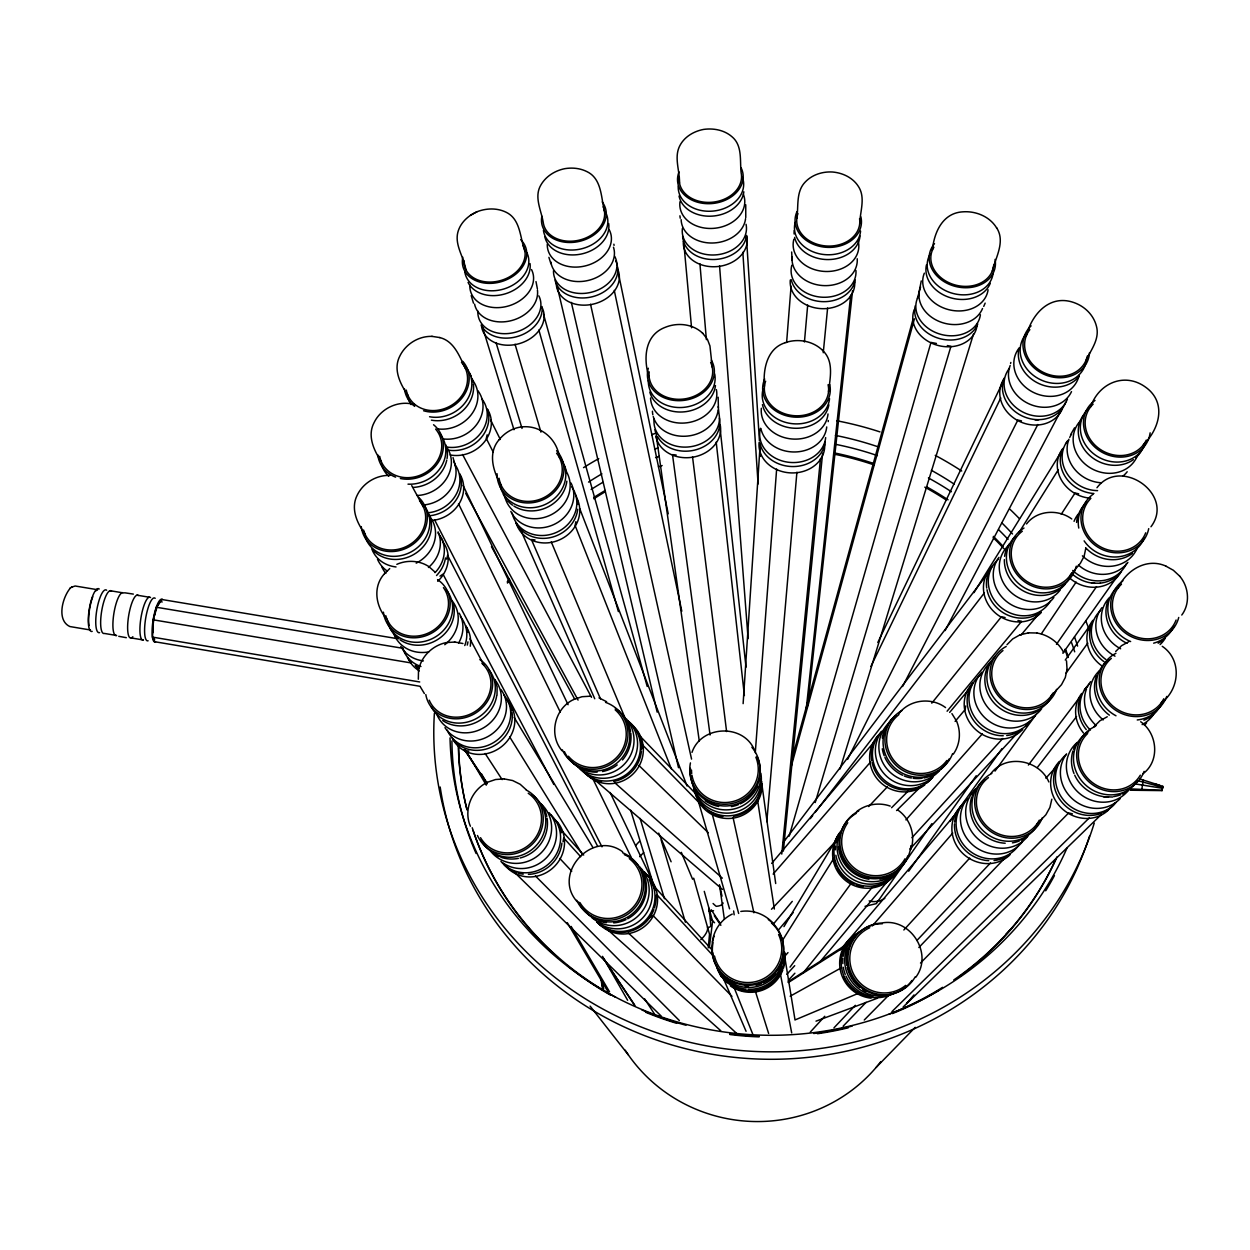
<?xml version="1.0" encoding="UTF-8"?>
<svg xmlns="http://www.w3.org/2000/svg" width="1250" height="1250" viewBox="0 0 1250 1250"><rect width="100%" height="100%" fill="white"/><g stroke="black" fill="none" stroke-linecap="round" stroke-linejoin="round"><path stroke-width="1.5" d="M1130.016 790.219L1162.031 790.609L1162.75 786.297L1139.703 778.938M1162.031 790.609L1162.75 786.297M497 694.984L497.125 686.438M1143.344 780.281L1141.688 789.984M418.5 670.812L418.328 679.219M420.203 686.328L154.969 641.766L152.547 637.125L153.234 619.828L156.375 607.25L161.891 599.516L396.938 638.594M718.422 407.859L718.141 397.234M919 292.453L921.25 280.922M743.125 703.641L759.875 448.953M764.469 386.266C762.875 369.641 766.875 348.656 784.922 342.812M755.281 752.656L776.641 469.062M786.609 342.516L791.078 286.156M796.812 218.438C798.672 206.359 795.797 191.781 805.125 182.141C812.109 174.656 822.594 171.391 832.641 172.016C842.734 172.906 852.797 177.656 858.375 186.406C865.766 197.578 860.063 211.375 859.719 223.547M766.812 821.672L796.906 472.234M804.438 341.953L807.687 305.047M708.281 947.781L709.516 934.188L693.688 878.188M823.266 352.734L827.609 308.031M781.766 854.078L820.5 458.422M828.516 391.688C830.109 378.047 834.188 361.062 822.563 350.391M783.344 851.125L822.625 453.156M806.078 710.484L850.703 295.078M807.703 705.797L852.547 290.859M709.344 947.563L712.594 921.281L704.266 891.344M828.203 421.625L828.328 420.531M745.766 217.609L745.75 204.734M965.734 705.969L965.156 709.547L955.109 721.406M914.422 318.812L790.797 768.062M641.797 748.594L642.469 744.859L699.797 803.422M563.016 841.672L563.734 837.953L580.703 856.719M575.875 521.719L575.094 525.484L671.312 768.797M1066.984 669.469L1065.297 677.516L1061.5 684.688L1051.203 695.812M1085.781 548.391L1084.141 556.234L1080.406 563.234L1070.016 575.625M910.781 849.703C915.875 835.516 910.391 818.938 898.141 810.25M712.391 942.016C713.719 930.016 721.359 919.281 732.25 914.078M745.625 240.219L746.406 236.75L759.438 440.828M1051.828 799.203L1049.922 807.438L1045.859 814.781L1036.656 824.359M487.172 434.812L486.281 438.453L493.328 452.328M446.672 559.156L447.594 555.406L597.516 846.031M1010.562 363.469L1010.828 362.469M917.438 298.281L920.562 286.938M791.938 759.203L912.953 319.469M932.359 250.219C934.094 232.25 942.719 212.828 962.984 211.828C976.016 210.875 990.031 216.672 996.797 228.219M789.219 836.109L930.984 342.406L936.438 343.453M418.578 670.453C420.969 656.547 432.516 645.469 446.172 642.609M815.219 802.547L950.953 346.266L947.328 345.562M992.328 270.953C995.703 257.266 1005.594 241.484 996.594 227.75M840.094 768.969L973.531 333.906M985.156 303.125L983.734 306.406M877.797 642.5L1002.828 382.062M1026.25 335.922C1032.219 312.938 1050.953 293.016 1075.859 303.312C1085.75 307.344 1093.859 315.766 1096.453 326.25C1099.797 338.484 1091.625 349.25 1086.328 359.5M870.891 666.438L1000.766 397.922M847.563 759.422L1017.828 420.078L1021.469 420.875M902.578 686.5L1037.828 424.516M945.094 630.578L1060.594 411.219M915.672 977.375C933.687 953.938 910.547 917.359 881.703 923.016A36.109 35.672 41.4 0 0 853.531 977.609A36.109 35.672 41.4 0 0 915.234 976.828M691.984 752.406C701.078 725.328 743.031 723.406 754.328 749.734M953.312 754.141C960.094 744.594 961.219 731.859 956.563 721.156M1181.781 615.031C1190.422 603.484 1188.844 586.734 1179.578 576.031M1150.969 526.766C1175.375 494.469 1120.469 456.25 1096.969 487.734M1070.578 434.766L1074.547 427.828M498.672 440.219C487.516 453.688 493.438 472 501.281 485.484M783.953 926.625L837.125 837.969M383.734 574.531C372.469 587.781 376.062 607.047 387.016 619.297M432.188 336.391C418.734 335.891 405.672 344.031 399.812 356.094C392.875 369.5 400.297 384.062 407.906 395.297M973.969 592.641L1061.359 451.594M1090.625 406.891C1098.609 383.266 1124.281 372 1145.156 386.859C1166.922 401.969 1159.859 428.484 1143.344 444.891M1018.922 532.656L1058.203 469.875M782.484 940.391L833.516 858.828M1061.25 514.234L1075.062 492.984L1078.703 493.844M1041.344 633.812L1076.125 582.078M931.875 823.672L876.328 903.641L865.047 906.328M1056.469 644.312L1096.516 586.672M908.687 871.203L976.219 775.75M1062.859 653.25L1119.125 573.703M950 821.375L1001.984 748.625M1065.266 660.078L1090.125 625.281M1118.25 587.781C1126.328 570.094 1146.875 557.469 1165.891 566.109M995 771.109L1036.25 714.203M1066.047 673.125L1087.812 643.094M790.031 967.125L851.031 883.531M1028.375 765.047L1080.016 696.922M783.375 842.313L987.547 573.703M1037.219 767.641L1076.531 716.594M810.297 818.672L812.688 815.578M815.062 812.484L984.391 592.875M931.781 703.172L1001.437 616.719L1005.109 617.562M803.375 972.672L872.156 887.344M947.094 711.219L1021.641 621.312L1017.969 620.484M773.547 923.844L792.281 901.359M949.656 712.406L968.391 689.906M1021.031 635.031L1039.859 612.609M820.5 961.234L888.078 880.672M771.656 863.422L874.297 741.719M778.031 930.469L793.109 912.688M840.375 949.719L956.484 812.969M1161.203 702.891C1179.828 689.406 1182.188 659.672 1162.25 646.312M906.609 1003.484A36.609 2.75 -33.5 0 0 907.656 1002.391L913.969 994.953M872.297 925.938L952.734 833.047M773.141 874.094L870.453 762.109M784.109 956.953L788 952.578M905.922 819.891L982.359 733.859M786.812 974.328L794.719 965.688M911.938 837.703L1002.812 738.469M810.297 1032.078L824.781 1016.266M903.844 929.984L969.719 858.094M1045.844 778.156L1055.094 768.125M788.281 980.359L794.891 973.219M909.969 849L1017.109 733.344M771.5 909.266L834.078 843.125M868.703 806.547L887.344 786.844M833.938 1027.859L855.344 1005.312M916.891 940.484L990.484 862.969M843.109 1026.219L866.109 1002.328M918.859 947.5L1005.422 857.531M876.047 1067.516L915.219 1027.344M1005.734 934.516L1012.484 927.594M898.688 713.891C909.359 699.422 931.375 696.953 945.562 707.578M498.844 440.031C518.5 415.438 555.359 426.906 559.609 458.031M1006.984 644.703L1012.688 638.938L1019.828 634.922M864.25 1020.016L888.937 995M920.5 963.031L1068.656 812.953L1072.422 813.844M1143.078 773.672C1160.188 760.969 1157.5 733.438 1140.688 721.75M891.578 807.719L908.078 791.156M1026.531 523.953C1037.047 510.047 1058.25 508.953 1071.766 518.969M1094.078 726.609L1099.938 720.766L1107.266 716.75M1115.672 651.484L1121.531 645.688L1128.844 641.672M896.578 810.562L921.5 785.953M991.109 773.375C1006.094 753.484 1039.484 759.859 1048.844 781.953M383.859 574.375L389.719 568.594M891.938 1011.609L1089.359 817.844M903.125 1007.031L1100.969 814.859M70.547 587.844C62.516 596.938 56.203 620.266 69.891 626.547L90.453 630M649.906 917.656L652.969 915.469L731.938 996.359M71.531 587.219L75.156 586L97.625 589.734A20.609 5.453 -80.7 0 0 96.047 590.797M439.969 576.156L443 574.156L553.797 784.438M70.047 588.188L72.062 586.859M573.719 699.5C554.766 708.125 548.359 734.812 562 750.734M487.297 782.344C471.531 789.906 463.312 810.047 470.406 826.25M787.938 981.906L844.953 945.5M788.406 982.5L844.359 947.047M856.594 811.609C866.016 804.156 878.922 802.125 890.219 806.094M790.172 996.219L840.562 968.219M525 251.516C519.984 238.484 520.891 219.5 506.313 212.344C497.219 207.781 486.344 208.109 477.016 211.75C468.125 215.609 460.203 222.859 457.781 232.531C454.688 245.359 463.875 257.188 465.812 269.516M470.531 215.25L477.016 211.75M795.969 1019.547L858.031 993.469M816.016 1021.156L877.516 998.188M487.406 782.281L495.578 779.516L504.078 778.906M573.797 699.453L582.016 696.719L590.609 696.172M396.828 564.328C406.906 559.891 419.109 560.344 428.453 566.328M785.188 342.688C797.688 338.312 812.594 340.797 822.281 350.062M1020.219 634.797L1028.625 632.828M446.344 642.562L454.859 642.047M390 475.406C376.297 474.906 362.984 483 357.109 495.391C350.594 508.437 356.797 522.812 364.797 533.594M1162.172 790.312L1130.516 788.891M740.828 911.438C752.797 909.609 765.203 914.172 773.141 923.328M1036.734 633C1048.25 634.766 1058.453 642.203 1063.75 652.578M1028.281 632.828L1036.938 633M1091.578 583.094L1100.406 583.281M1103.531 796.781L1112.766 797.016M124.75 592.797L133.344 594.094M676.141 455.016L672.5 454.625L710.062 735.016M535.016 539.953L531.406 539.516L600.484 698.859M126.328 637.688L118.766 636.312M468.891 751.109L465.281 750.594L486.906 783.078M1162.594 788.297L1135.234 783.922M439.656 337.547C454.125 340.953 459.625 356.547 465.391 368.438M431.844 336.344L440 337.594M110.078 590.703L122.281 592.734M136.938 595.172L149.172 597.203M156.375 607.25L402.734 648.281M153.234 619.828L411 662.906M152.547 637.125L419.719 681.969M131.266 637.953L143.469 640A21.734 5.391 -80.7 0 1 141 617.531A21.734 5.391 -80.7 0 1 150.547 597.531M414.703 404.656C399.047 399.859 380.984 408.031 374 422.797C367.125 435.922 373.906 450.437 381.312 461.641M454.516 641.984L462.937 643.531M504.344 778.938L512.672 780.547L520.188 784.281L526.375 789.891M1137.688 780.656L1162.734 787.344M1154.484 783.75L1159.375 785.312M599 697.875L606.609 701.703M622.594 851.781C592.469 829.297 551.922 873.516 577.016 901.547M1165.781 566.062L1173.344 570.266L1179.672 576.109M702.797 333.391C693.125 323.891 677.656 322.25 665.391 327.266C643.922 335.172 643.219 359.938 649.438 378.688A31.938 26.078 -8.4 0 0 689.047 397.984A31.938 26.078 -8.4 0 0 710.625 362.344M594.359 779.531L722.422 889.375M614.75 782.734L722.344 878.156M607.562 929.625L720.719 1030.672M428.812 566.562L434.641 571.766M628.391 933.031L736.547 1033.344M638.844 765.391L708.312 832.75M515.078 872.875L661.375 1016.266M535.422 875.938L679.328 1020.531M639.188 735.25L696.047 794.078M710.531 918.516L714.562 922.766M559.781 858.453L571.75 871.219M656.672 894.547L713.578 956.234M652.625 884.719L711.562 949.375M560.328 829.031L583.688 855.047M702.469 332.984L706.844 338.5M590.125 1006.125L628.359 1054.906M714.297 915.734L720.859 925.344M603.703 958.531L635.062 1005.641M464.219 749.484L486.922 783.594M602.641 957.359L634 1004.453M711.219 909.75L720.531 923.969M485.125 753.453L502.141 779.609M644.578 998.766L655.203 1015.125M411.719 485.609L423.484 507.109M951.922 713.625L956.516 721.062M509.625 736.844L582.547 854.562M514.156 717.438L592.938 847.516M420.328 686.844L424.359 693.531M416.109 666.109L419.078 671.141M465.516 749.938L486.266 785.156M567.281 922.656L607.797 991.391M481.359 773.672L487.281 783.734M571.094 926.406L609.562 991.859M602.484 956.344L627.625 1000.266M491.469 546.625L574.703 699.109M465.672 493.266L578.062 700.094M469.969 638.891L483.703 664.688M462.563 454.484L591.516 697.359M434.5 519.688L601.984 846.828M490.719 420.25L500.312 439.438M458.516 503.781L560.281 712.109M592.781 778.641L631.266 857.422M463.047 485.313L568.094 704.719M610.109 792.484L651.969 879.938M521.109 530.891L594.734 698.75M658.703 833.141L671.125 861.781M723.438 978.516L746.062 1031.297M551.266 541.906L624.938 717.75M681.312 852.328L692.594 879.234M734.141 987.609L752.875 1034.469M579.703 508.531L687.047 785.984M707.484 339.469L709.938 345.922L712.266 367.219M473.484 303.172L471.219 295.609M548.906 257.328L550.891 263.672M755.406 991.391L768.625 1033.453M482.516 327.156L513.969 429.734M630.672 810.234L654.688 888.562M453.031 457.609L455.391 466.094M496.031 342.609L522.031 428.453M640.125 818.453L664.438 898.688M536 281.594L537.391 288.906M515.047 344.219L540.953 432.141M661.125 839.906L685.375 922.203M697.219 797.297L729.562 908.812M538.859 330.016L618.391 611.609M543.547 314.297L647.203 686.469M712.203 814.031L738.656 913.453M557.297 286.906L657.156 712.125M571.344 302.406L678.5 767.703M590.531 304.234L691.562 759.109M719.469 884.734L722 896.156M733.078 817.609L753.891 912.781M614.281 290.406L681.797 611.203M618.734 274.828L668.234 513.797M604.453 211.281C601.062 197.797 601.844 178.844 587.125 171.719C580.312 168.219 572.391 167.422 564.891 168.656C555.062 170.578 545.828 176.328 540.812 185.125C533.828 196.938 541.281 210.406 543.25 222.516A31.156 23.719 -13.7 0 0 580.203 239.891A31.156 23.719 -13.7 0 0 603.188 206.797M780.406 973.969L791.688 1032.891M784.391 954.703L795.047 1020.078M680.234 218.234L679.906 215.812M757.609 800.516L774.359 909.031M613.875 244.188L614.062 245.422M761.797 783.719L775.703 883.531M656.281 435.656L699.297 741.188M719.719 886.219L724.344 919.094M733.625 910.969L734.156 914.844M692.531 456.797L726.594 731.547M716.203 442.078L744.391 695.547M718.219 406.578L719 413.891A32.859 27.078 -8.3 0 1 687.75 447.016A32.859 27.078 -8.3 0 1 654.141 418.578M719.766 425.297L746.016 667.219M679.516 183.203C679.906 170.844 673.703 157.281 679.891 145.578C684.578 136.641 693.969 131.203 703.656 129.406C713.578 128.016 724.328 130.031 732.031 136.781C742.625 145.594 739.734 160.719 741.141 172.828A31.281 24.172 -6.4 0 1 711.203 202.312A31.281 24.172 -6.4 0 1 679.328 176.891M684.094 246.125L691.562 327.781M699.922 263.812L706.391 339.656M719.562 265.906L748.094 638.672M1066.5 660.812L1067.047 669.109M742.844 252.328L758.094 484.016M759.812 446.656L760.422 456.375M792.109 260.156L791.656 252.016M649.172 377A31.938 26.078 -8.4 0 1 649.219 371.875M720.172 424.641A32.688 26.984 -8.2 0 1 693.312 457.094A32.688 26.984 -8.2 0 1 655.875 436.328M719.453 418.031A32.797 27.047 -8.3 0 1 696.672 449.563A32.797 27.047 -8.3 0 1 657.375 436.438M656.562 434.828A32.797 27.047 -8.3 0 1 654.938 429.75M718.125 410.031A33.031 27.172 -8.3 0 1 687.438 436.078A33.031 27.172 -8.3 0 1 653.234 416.484M652.828 414.75A33.031 27.172 -8.3 0 1 652.438 411.219M716.375 389.609A33.25 27.281 -8.3 0 1 686.891 422.797A33.25 27.281 -8.3 0 1 650.562 397.984M715.469 385.547A33.438 27.359 -8.4 0 1 684.406 411.828A33.438 27.359 -8.4 0 1 649.797 392.109M711.359 360.172A33.625 27.453 -8.4 0 1 684.094 400.359A33.625 27.453 -8.4 0 1 648.312 368.234M714.672 373.859A33.516 27.406 -8.4 0 1 683.859 407.344A33.516 27.406 -8.4 0 1 648.375 380.516M905.047 858.75A33.891 33.359 26.9 0 1 857.609 870.422A33.891 33.359 26.9 0 1 847.766 822.703M895.172 873.969A34.484 33.969 27.6 0 1 834.094 843.766M834.656 842.094A34.484 33.969 27.6 0 1 837.813 835.719M896.25 872.688A34.625 34.094 27.5 0 1 882.562 883.938M880.922 884.641A34.625 34.094 27.5 0 1 873.969 886.531M863.172 886.594A34.625 34.094 27.5 0 1 856.141 884.781M854.469 884.109A34.625 34.094 27.5 0 1 837.453 868.453M836.656 866.844A34.625 34.094 27.5 0 1 833.938 858.297M836.156 839.031A34.625 34.094 27.5 0 1 839.656 832.828M902.75 864.969A35.438 34.891 27 0 1 896.531 871.656M892.016 874.797A35.438 34.891 27 0 1 888.75 876.484M887.062 877.203A35.438 34.891 27 0 1 879.953 879.141M868.891 879.219A35.438 34.891 27 0 1 838.531 846.625M910.891 845.641A35.672 35.109 26.9 0 1 855.891 871.406A35.672 35.109 26.9 0 1 858.734 810.938M907.75 856A35.531 34.969 26.9 0 1 851.953 870.516A35.531 34.969 26.9 0 1 856.156 813.391M898.828 868.859A34.703 34.172 27.4 0 1 896.922 871.875M893.469 876.016A34.703 34.172 27.4 0 1 839.203 833.406M897.641 871.187A34.938 34.391 27.3 0 1 892.594 876.344M889.688 878.484A34.938 34.391 27.3 0 1 835.859 855.234M835.328 849.844A34.938 34.391 27.3 0 1 835.453 846.234M835.969 842.672A34.938 34.391 27.3 0 1 836.844 839.172M894.719 873.797A35.203 34.656 27.1 0 1 840.562 831.312M1052.953 693.109A33.406 30.75 36.4 0 1 1003.984 699.281A33.406 30.75 36.4 0 1 1002.984 650.562M1022.734 729.359A34.047 31.469 36.7 0 1 975.297 729.234A34.047 31.469 36.7 0 1 973.234 682.75M1022.234 729.312A34.172 31.562 36.6 0 1 1006.719 735.531M1003.25 735.75A34.172 31.562 36.6 0 1 969.016 690.156M969.625 688.625A34.172 31.562 36.6 0 1 972.937 682.891M1027.984 723.391A34.172 31.562 36.6 0 1 1025.891 725.953M1039.844 709.859A34.938 32.188 36.4 0 1 995.641 704.625A34.938 32.188 36.4 0 1 990.75 661.469M1056.594 689.375A35.172 32.359 36.4 0 1 1002.906 700.516A35.172 32.359 36.4 0 1 1006.188 646.469M1051.094 697.641A35.031 32.25 36.4 0 1 1001.891 705.828A35.031 32.25 36.4 0 1 994.953 656.422M1029.984 721.266A34.25 31.625 36.6 0 1 980.172 723.672A34.25 31.625 36.6 0 1 980.578 674.781M1041.656 708.672A34.719 32 36.5 0 1 992.547 712.297A34.719 32 36.5 0 1 989.016 663.781M1035.25 715.578A34.469 31.797 36.6 0 1 987.172 719.781A34.469 31.797 36.6 0 1 981.828 672.188M946.859 760.5A33.516 32.531 34.5 0 1 897.141 763.984A33.516 32.531 34.5 0 1 898.844 714.656M924.844 784.859A34.109 33.172 34.9 0 1 879 780.938A34.109 33.172 34.9 0 1 878.203 735.453M932.875 776.688A34.25 33.297 34.8 0 1 926.812 782.938M922.438 785.844A34.25 33.297 34.8 0 1 872.109 762.609M871.781 760.875A34.25 33.297 34.8 0 1 872.984 745.25M875.844 738.922A34.25 33.297 34.8 0 1 877.766 736.016M935.688 773.391A35.047 34.031 34.6 0 1 932.531 775.141M930.906 775.875A35.047 34.031 34.6 0 1 924 777.953M922.219 778.25A35.047 34.031 34.6 0 1 913.141 778.297M911.344 778.016A35.047 34.031 34.6 0 1 904.297 776M902.625 775.281A35.047 34.031 34.6 0 1 884.906 757.438M884.219 755.766A35.047 34.031 34.6 0 1 882.297 748.781M882.266 738.031A35.047 34.031 34.6 0 1 884.109 731.141M888.406 723.359A35.047 34.031 34.6 0 1 894.609 717M952.578 753.703A35.281 34.25 34.5 0 1 897.312 766.469A35.281 34.25 34.5 0 1 902.25 710.328M949 759.047A35.141 34.109 34.5 0 1 896.125 769.109A35.141 34.109 34.5 0 1 895.844 715.531M933.047 776.844A34.328 33.359 34.8 0 1 884.5 780.266A34.328 33.359 34.8 0 1 881.094 732.016M939.172 771.016A34.812 33.828 34.6 0 1 890.422 772.547A34.812 33.828 34.6 0 1 887.641 724.234M929.891 779.578A34.547 33.578 34.7 0 1 885.5 775.203A34.547 33.578 34.7 0 1 881.812 731.203M615.156 709.844A33.047 32.219 -46.4 0 1 616.297 757.797A33.047 32.219 -46.4 0 1 568.406 756.25M633.312 726.047A33.672 32.891 -46.1 0 1 634.438 772.531A33.672 32.891 -46.1 0 1 588 775.844M635.969 729.453A33.797 33 -46.2 0 1 637.766 732.422M638.531 733.969A33.797 33 -46.2 0 1 641.562 749.234M641.438 750.984A33.797 33 -46.2 0 1 613.688 781.484M601.5 781.547A33.797 33 -46.2 0 1 598.109 780.734M593.266 778.891A33.797 33 -46.2 0 1 590.203 777.219M588.766 776.281A33.797 33 -46.2 0 1 582.406 770.469M627.484 720.922A33.797 33 -46.2 0 1 633.891 726.703M630.891 723.812A34.094 33.281 -46.2 0 1 626.016 769.469A34.094 33.281 -46.2 0 1 580.266 769.156M627.75 720.766A33.875 33.078 -46.2 0 1 630.922 770.422A33.875 33.078 -46.2 0 1 581.172 769.422M626.219 718.703A34.344 33.516 -46.3 0 1 623.688 764.844A34.344 33.516 -46.3 0 1 577.594 766.953M623.172 715.531A34.562 33.719 -46.3 0 1 625.297 718.344M627.922 722.969A34.562 33.719 -46.3 0 1 630.547 731.438M630.797 733.188A34.562 33.719 -46.3 0 1 622.469 759.969M617.203 764.938A34.562 33.719 -46.3 0 1 602.5 771.547M597.141 772.141A34.562 33.719 -46.3 0 1 586.578 770.797M584.891 770.25A34.562 33.719 -46.3 0 1 580.031 768.094M577.031 766.25A34.562 33.719 -46.3 0 1 570.531 760.312M616.641 709.641A34.562 33.719 -46.3 0 1 619.438 711.781M605.562 702.375A34.781 33.922 -46.4 0 1 618.75 757.688A34.781 33.922 -46.4 0 1 562.359 749.875M615.391 708.344A34.656 33.797 -46.3 0 1 617.391 762.641A34.656 33.797 -46.3 0 1 564.453 751.688M556.578 453.203A32.234 29.016 -23.3 0 1 542.094 498.453A32.234 29.016 -23.3 0 1 499.047 478.234M577.062 498.547A32.906 29.797 -23.2 0 1 558.234 540.391A32.906 29.797 -23.2 0 1 516.078 522.922M575.875 495.25A33.031 29.875 -23.2 0 1 577.922 504.422M577.75 509.203A33.031 29.875 -23.2 0 1 550.969 537.484A33.031 29.875 -23.2 0 1 516.172 523.328M571.078 483.063A33.297 30.078 -23.3 0 1 554.016 524.453A33.297 30.078 -23.3 0 1 510.828 511.406M571.688 486.844A33.109 29.938 -23.2 0 1 556.359 532.438A33.109 29.938 -23.2 0 1 512.188 513.125M565.859 470.781A33.531 30.25 -23.3 0 1 549.406 515.578A33.531 30.25 -23.3 0 1 505.078 497.641M566.859 481.156A33.734 30.391 -23.3 0 1 546.984 507.391A33.734 30.391 -23.3 0 1 513.891 506.062M512.531 505.156A33.734 30.391 -23.3 0 1 507.688 500.859M506.656 499.641A33.734 30.391 -23.3 0 1 503.281 494.234M564.312 465.516A33.734 30.391 -23.3 0 1 566.406 471.531M556.641 450.703A33.938 30.547 -23.3 0 1 541.266 500.453A33.938 30.547 -23.3 0 1 497.078 473.75M560.594 458.172A33.812 30.453 -23.3 0 1 544.891 504.609A33.812 30.453 -23.3 0 1 499.844 485.031M713.531 910.719A27.531 8.062 -36.2 0 1 708.984 911.484M1071.719 572.984A32.953 30.047 33.8 0 1 1023.391 578.797A32.953 30.047 33.8 0 1 1022.328 531.203M1041.281 612.5A33.609 30.766 34.1 0 1 996.438 613.891A33.609 30.766 34.1 0 1 989.109 570.344M1040.875 611.969A33.734 30.859 34 0 1 1008.547 615.469A33.734 30.859 34 0 1 987 589.734M986.719 588.078A33.734 30.859 34 0 1 992.109 566.391M1064.812 584.578A34.484 31.453 33.9 0 1 1027.016 592.703A34.484 31.453 33.9 0 1 1004.359 559.641M1004.609 556.312A34.484 31.453 33.9 0 1 1009.203 543.984M1076.266 566.172A34.688 31.625 33.8 0 1 1024.484 581.688A34.688 31.625 33.8 0 1 1024 528.047M1070.609 576.438A34.562 31.516 33.9 0 1 1021.266 585.688A34.562 31.516 33.9 0 1 1015.5 536.219M1050.328 601.109A33.812 30.922 34 0 1 1001.375 607.703A33.812 30.922 34 0 1 998.438 559.203M1060.359 589.797A34.266 31.281 33.9 0 1 1011.188 592.547A34.266 31.281 33.9 0 1 1009.531 544.609M1053.875 597.484A34.016 31.094 34 0 1 1007.828 602.469A34.016 31.094 34 0 1 998.969 557.359M828.078 384.719A32.156 26.672 2.9 0 1 794.875 415.734A32.156 26.672 2.9 0 1 765.625 381.141M824.672 444.453A32.875 27.547 3.1 0 1 791.266 472.922A32.875 27.547 3.1 0 1 759.109 442.406M825.25 441.625A32.984 27.609 3.1 0 1 793.953 466.547A32.984 27.609 3.1 0 1 759.906 443.172M826.719 426.922A33.234 27.75 3 0 1 795.172 451.969A33.234 27.75 3 0 1 760.859 428.484M828.016 413.953A33.469 27.875 3 0 1 791.891 438.984A33.469 27.875 3 0 1 761.344 408.266M828.859 404.812A33.656 27.969 3 0 1 796.078 428.281A33.656 27.969 3 0 1 762.438 404.609M829.734 384.5A33.844 28.078 2.9 0 1 793.688 417.062A33.844 28.078 2.9 0 1 764.688 379M829.531 398.594A33.719 28.016 2.9 0 1 790.953 423.516A33.719 28.016 2.9 0 1 763.016 389.281M825.656 437.594A33.062 27.656 3.1 0 1 787.812 462.172A33.062 27.656 3.1 0 1 760.453 428.375M523.172 245.625A31.172 23.656 -17.1 0 1 499.406 280.875A31.172 23.656 -17.1 0 1 463.969 260.453M542.078 307.531A31.953 24.594 -17 0 1 519.859 343.469A31.953 24.594 -17 0 1 481.5 325.906M541.984 306.5A32.047 24.641 -17 0 1 517.781 336.375A32.047 24.641 -17 0 1 481.125 324.969M537.438 290.156A32.281 24.719 -17 0 1 509.969 320.953A32.281 24.719 -17 0 1 474.594 304.156M538.844 295.875A32.109 24.656 -17 0 1 514.453 332.484A32.109 24.656 -17 0 1 477.844 311.078M531.516 269.562A32.484 24.781 -17 0 1 506.812 306.422A32.484 24.781 -17 0 1 469.844 284.969M530.047 263.594A32.641 24.844 -17.1 0 1 505.328 293.812A32.641 24.844 -17.1 0 1 468.062 282.422M520.703 239.656A32.812 24.891 -17.1 0 1 501.75 281.531A32.812 24.891 -17.1 0 1 462.812 257.266M526.766 252.5A32.719 24.859 -17.1 0 1 503.922 288.969A32.719 24.859 -17.1 0 1 464.75 271.344M700.828 939.672A17.031 7.719 -36.7 0 0 707.484 927A40.438 8.516 -82.6 0 0 710.734 926.234A128.906 27.797 -82.1 0 0 708.969 908.266A43 6.719 57.7 0 1 709.469 913.312M778.578 934.469A34.047 33.891 15.4 0 1 758.641 980.781A34.047 33.891 15.4 0 1 714.484 956M782.891 969.766A34.656 34.5 18.7 0 1 730.344 985.891M721.547 976.844A34.656 34.5 18.7 0 1 719.688 973.719M784.5 951.969A34.656 34.5 18.7 0 1 783.469 968.062M780.438 973.719A34.797 34.625 18.3 0 1 778.5 976.797M770.906 984.547A34.797 34.625 18.3 0 1 767.859 986.562M764.641 988.25A34.797 34.625 18.3 0 1 748.672 991.359M746.859 991.234A34.797 34.625 18.3 0 1 738 989.203M727.109 982.703A34.797 34.625 18.3 0 1 723.297 978.797M722.188 977.375A34.797 34.625 18.3 0 1 718.469 971.125M784.594 952.688A34.797 34.625 18.3 0 1 784.703 959.938M784.656 953.844A34.875 34.719 18.1 0 1 716.312 965.375M782.312 966.5A35.109 34.938 17.5 0 1 747.969 989.297M746.141 989.156A35.109 34.938 17.5 0 1 722.359 976.609M719.188 972.109A35.109 34.938 17.5 0 1 717.484 968.875M784.109 959.406A35.109 34.938 17.5 0 1 783.391 963M768.312 919.531A35.844 35.672 15.4 0 1 778.672 966.672A35.844 35.672 15.4 0 1 732.422 980.906A35.844 35.672 15.4 0 1 714.094 936.203M771.484 923.047A35.703 35.531 15.8 0 1 778.562 968.234A35.703 35.531 15.8 0 1 735.094 982.859A35.703 35.531 15.8 0 1 713.031 942.719M783.969 955.5A35.375 35.203 16.7 0 1 717.438 968.531M781.641 962.781A35.609 35.438 16.1 0 1 778.359 969.453M775.016 973.891A35.609 35.438 16.1 0 1 763.141 982.719M761.438 983.438A35.609 35.438 16.1 0 1 756.062 985.094M748.672 985.938A35.609 35.438 16.1 0 1 744.953 985.781M735.875 983.703A35.609 35.438 16.1 0 1 727.641 979.359M726.156 978.25A35.609 35.438 16.1 0 1 718.609 970.062M713.141 956.359A35.609 35.438 16.1 0 1 712.719 952.672M780.516 935.641A35.609 35.438 16.1 0 1 782.469 940.875M629.312 858.641A33.641 32.984 -46.1 0 1 630.484 909.891A33.641 32.984 -46.1 0 1 579.906 902.562M649.75 877.875A34.266 33.656 -46.3 0 1 645.234 925.844A34.266 33.656 -46.3 0 1 597.391 922.047M644.406 872.312A34.391 33.766 -46.2 0 1 655.156 890.266M655.922 895.547A34.391 33.766 -46.2 0 1 654.422 907.938M653.859 909.641A34.391 33.766 -46.2 0 1 605.078 928.281M602.078 926.406A34.391 33.766 -46.2 0 1 596.734 921.766M622.547 852.703A35.406 34.719 -46.1 0 1 633.641 909.281A35.406 34.719 -46.1 0 1 576.703 900.266M624.297 854.625A35.266 34.594 -46.1 0 1 635.359 910.984A35.266 34.594 -46.1 0 1 578.641 901.984M647.125 874.969A34.469 33.844 -46.2 0 1 643.922 922.031A34.469 33.844 -46.2 0 1 596.844 922.031M641.203 868.422A34.953 34.297 -46.1 0 1 638.609 915.484A34.953 34.297 -46.1 0 1 591.547 917.359M644.453 872.016A34.688 34.047 -46.2 0 1 646.609 874.859M649.234 879.531A34.688 34.047 -46.2 0 1 597.984 922.766M639.578 866.781A35.188 34.5 -46.1 0 1 641.609 869.797M643.297 873A35.188 34.5 -46.1 0 1 627.688 918.766M626.047 919.594A35.188 34.5 -46.1 0 1 613.703 922.891M606.422 922.703A35.188 34.5 -46.1 0 1 599.344 921M596.016 919.594A35.188 34.5 -46.1 0 1 591.328 916.844M589.875 915.781A35.188 34.5 -46.1 0 1 584.688 910.75M905.703 985.375A34.297 33.891 41.4 0 1 855.031 976.656A34.297 33.891 41.4 0 1 869.719 927.734M871.078 998.172A34.891 34.469 41.9 0 1 852.25 936.734M859.938 994.125A35.016 34.609 41.9 0 1 856.75 992.297M855.25 991.266A35.016 34.609 41.9 0 1 843.75 977.234M840.984 957.641A35.016 34.609 41.9 0 1 842.812 950.609M843.484 948.938A35.016 34.609 41.9 0 1 853.266 936.078M890.906 994.688A35.344 34.922 41.7 0 1 885.609 996.25M872.812 996.562A35.344 34.922 41.7 0 1 845.969 976.094M845.25 974.406A35.344 34.922 41.7 0 1 843.281 967.297M842.859 963.656A35.344 34.922 41.7 0 1 842.953 958.141M843.172 956.328A35.344 34.922 41.7 0 1 855.547 934.578M890.688 994.688A35.109 34.703 41.8 0 1 845.609 979.422A35.109 34.703 41.8 0 1 856.812 933.531M894.922 993.125A35.625 35.203 41.6 0 1 889.688 994.984M886.063 995.75A35.625 35.203 41.6 0 1 860.547 931.078M911.953 980.469A35.953 35.531 41.5 0 1 853 978.891A35.953 35.531 41.5 0 1 874.969 924.516M876.797 924.188A35.953 35.531 41.5 0 1 882.391 923.75M866.141 991.562A35.859 35.438 41.5 0 1 862.875 989.672M859.844 987.484A35.859 35.438 41.5 0 1 847.203 967.156M846.844 965.328A35.859 35.438 41.5 0 1 848 948.75M854.062 937.391A35.859 35.438 41.5 0 1 859.297 932.125M528.234 793.266A33.359 31.672 -43.9 0 1 530.5 843.594A33.359 31.672 -43.9 0 1 480.547 837.703M557.219 821.766A34 32.406 -44 0 1 552.031 868.688A34 32.406 -44 0 1 505.25 865.594M555.812 820.344A34.125 32.516 -44 0 1 561.422 832.766M561.906 843.141A34.125 32.516 -44 0 1 528.406 874.375M523.203 874.156A34.125 32.516 -44 0 1 518.094 873.125M516.469 872.609A34.125 32.516 -44 0 1 510.266 869.672M508.844 868.75A34.125 32.516 -44 0 1 503.703 864.281M526.266 790.031A35.109 33.328 -43.9 0 1 531.641 844.828A35.109 33.328 -43.9 0 1 477.469 835.5M531.875 794.766A34.969 33.219 -43.9 0 1 533.578 848.172A34.969 33.219 -43.9 0 1 481.031 839.828M550.906 814.812A34.203 32.578 -44 0 1 549.328 863.297A34.203 32.578 -44 0 1 500.938 861.375M540.547 803.484A34.672 32.969 -43.9 0 1 540.859 853.125A34.672 32.969 -43.9 0 1 491.188 851.859M549.156 812.719A34.422 32.75 -43.9 0 1 547.125 857.078A34.422 32.75 -43.9 0 1 502.828 862.875M542.078 805.25A34.891 33.156 -43.9 0 1 543.844 808.266M544.609 809.828A34.891 33.156 -43.9 0 1 546.766 816.5M547.078 818.219A34.891 33.156 -43.9 0 1 520.125 858M518.359 858.391A34.891 33.156 -43.9 0 1 500.812 857.234M499.172 856.625A34.891 33.156 -43.9 0 1 493.031 853.297M1087.359 356.016A32.281 27.703 22.7 0 1 1044.391 372.859A32.281 27.703 22.7 0 1 1029.859 329.641M1062.797 407.828A32.953 28.5 22.9 0 1 1018.906 421.141A32.953 28.5 22.9 0 1 1004.062 378.719M1038.75 419.75A29.156 25.203 22.9 0 1 1035.047 419.859M1061.984 408.891A33.078 28.578 22.9 0 1 1020.672 415.219A33.078 28.578 22.9 0 1 1004.109 378.141M1065.656 402.375A33.078 28.578 22.9 0 1 1063.094 407.359M1079.094 375.266A33.578 28.906 22.8 0 1 1034.359 392.859A33.578 28.906 22.8 0 1 1019.297 347.797M1079.188 376.234A33.781 29.031 22.7 0 1 1039 383.609A33.781 29.031 22.7 0 1 1018.938 348.562M1089.516 352.641A33.984 29.156 22.7 0 1 1043.766 374.188A33.984 29.156 22.7 0 1 1031.109 325.859M1086.297 360.312A33.859 29.078 22.7 0 1 1041.906 380.344A33.859 29.078 22.7 0 1 1025.672 334.531M1067.453 398.953A33.156 28.625 22.9 0 1 1022.375 411.828A33.156 28.625 22.9 0 1 1009.5 368.203M1071.5 391.625A33.344 28.75 22.8 0 1 1029.844 404.234A33.344 28.75 22.8 0 1 1010.172 365.5M746.812 236.141A32.031 25.094 -6.2 0 1 716.172 266.672A32.031 25.094 -6.2 0 1 683.5 240.188M746.625 235.422A32.141 25.125 -6.2 0 1 716.641 259.359A32.141 25.125 -6.2 0 1 683.406 241.078M683.031 239.484A32.141 25.125 -6.2 0 1 682.656 236.219M745.562 218.797A32.375 25.219 -6.3 0 1 712.203 243.016A32.375 25.219 -6.3 0 1 681.141 219.641M743.391 194.344A32.578 25.312 -6.3 0 1 715.312 228.188A32.578 25.312 -6.3 0 1 679.984 201.719M743.844 191.797A32.75 25.375 -6.3 0 1 712.219 216.125A32.75 25.375 -6.3 0 1 679.047 196.031M741.094 167.781A32.922 25.453 -6.4 0 1 711.266 203.609A32.922 25.453 -6.4 0 1 679.031 171.875M742.266 176.984A32.812 25.406 -6.3 0 1 715.047 210.844A32.812 25.406 -6.3 0 1 678.234 186.094M746.047 224.297A32.203 25.156 -6.2 0 1 715.25 254.922A32.203 25.156 -6.2 0 1 682.422 228.375M993.766 264.5A31.812 25.297 13.5 0 1 954.641 284.828A31.812 25.297 13.5 0 1 933.891 247.25M977.172 324.109A32.547 26.188 13.7 0 1 939.125 345.734A32.547 26.188 13.7 0 1 914.391 309.406M977.766 324A32.656 26.234 13.6 0 1 939.031 338.422A32.656 26.234 13.6 0 1 915.219 305.828M988.078 289.781A33.109 26.453 13.5 0 1 948.531 309.625A33.109 26.453 13.5 0 1 924.344 273.156M990.281 283.281A33.297 26.547 13.5 0 1 950.828 297.844A33.297 26.547 13.5 0 1 926.469 264.844M995.062 259.406A33.484 26.625 13.5 0 1 955.312 286.406A33.484 26.625 13.5 0 1 934.516 243.656M993.062 273.578A33.375 26.578 13.5 0 1 951.141 292.906A33.375 26.578 13.5 0 1 930.422 253.734M980.406 314.766A32.719 26.266 13.6 0 1 939.25 333.891A32.719 26.266 13.6 0 1 919.031 295.203M982.531 308.484A32.891 26.359 13.6 0 1 945.609 323.516A32.891 26.359 13.6 0 1 918.984 293.625M755.875 757.188A33.391 32.938 -9.4 0 1 733.922 801.266A33.391 32.938 -9.4 0 1 691.969 775.219M691.719 773.516A33.391 32.938 -9.4 0 1 691.5 770.062M762.156 784.328A34 33.578 -8.5 0 1 697.266 799.016M761.578 787.844A34.141 33.703 -8.6 0 1 760.875 791.328M759.812 794.703A34.141 33.703 -8.6 0 1 733.531 816.391M722.844 816.547A34.141 33.703 -8.6 0 1 708.031 810.734M700.406 803.391A34.141 33.703 -8.6 0 1 698.422 800.438M696.766 797.328A34.141 33.703 -8.6 0 1 694.922 792.359M760.859 773.234A34.438 33.984 -8.9 0 1 696.422 795.031M695.641 793.438A34.438 33.984 -8.9 0 1 693.781 788.438M760.734 778.594A34.703 34.25 -9.1 0 1 692.328 783.234M757.625 786.094A34.922 34.453 -9.3 0 1 740.125 803.891M738.453 804.609A34.922 34.453 -9.3 0 1 731.406 806.594M718.656 806.469A34.922 34.453 -9.3 0 1 705.312 800.828M696.469 791.828A34.922 34.453 -9.3 0 1 693.797 787.109M751.875 747.25A35.156 34.672 -9.4 0 1 733.516 803.172A35.156 34.672 -9.4 0 1 690.438 762.891M757.062 756.797A35.016 34.547 -9.3 0 1 731.188 805.469A35.016 34.547 -9.3 0 1 690.438 768.328M761.766 781.484A34.219 33.781 -8.7 0 1 730.656 815.719A34.219 33.781 -8.7 0 1 693.828 787.844M859.562 218.641A31.562 24.953 3.1 0 1 825.844 245.953A31.562 24.953 3.1 0 1 797.922 213.641M854.703 281.984A32.312 25.844 3.3 0 1 822.078 308.672A32.312 25.844 3.3 0 1 790.297 280.031M855.219 279.969A32.406 25.891 3.3 0 1 823.797 301.672A32.406 25.891 3.3 0 1 791.25 279.719M857.219 258.75A32.656 26 3.2 0 1 824.266 285.625A32.656 26 3.2 0 1 792.125 256.812M858.234 241.109A32.859 26.094 3.2 0 1 825.609 271.484A32.859 26.094 3.2 0 1 793.875 239.203M860.047 235.938A33.047 26.172 3.1 0 1 828.891 259.562A33.047 26.172 3.1 0 1 794.609 237.406M794.125 233.984A33.047 26.172 3.1 0 1 794.188 230.562M860.875 216.828A33.234 26.266 3.1 0 1 825.719 247.266A33.234 26.266 3.1 0 1 796.984 211.641M860.578 231.094A33.109 26.219 3.1 0 1 822.875 254.406A33.109 26.219 3.1 0 1 795.203 222.344M855.953 270.484A32.484 25.922 3.2 0 1 821.031 297.141A32.484 25.922 3.2 0 1 791.828 265.188M1039.312 820.141A33.906 31.719 36.7 0 1 989.016 828.141A33.906 31.719 36.7 0 1 988.453 777.609M1009.812 855.016A34.547 32.406 37.2 0 1 962.625 853.281A34.547 32.406 37.2 0 1 960.375 806.891M1010.031 854.297A34.672 32.516 37.1 0 1 1004.109 857.812M1002.531 858.484A34.672 32.516 37.1 0 1 994.047 860.531M988.719 860.672A34.672 32.516 37.1 0 1 954.5 823.828M954.625 822.109A34.672 32.516 37.1 0 1 956.625 813.766M957.297 812.203A34.672 32.516 37.1 0 1 960.797 806.359M1022.547 841.547A34.984 32.781 37 0 1 974.797 846.609A34.984 32.781 37 0 1 966.797 799.297M1017.828 846.438A34.766 32.594 37.1 0 1 966.938 848.516A34.766 32.594 37.1 0 1 968.484 798.453M1028.281 835.609A35.25 33 36.9 0 1 978.047 838.937A35.25 33 36.9 0 1 975.562 789.203M1042.312 817.797A35.703 33.391 36.7 0 1 987.219 828.813A35.703 33.391 36.7 0 1 991.828 773.438M1037.859 824.125A35.562 33.266 36.8 0 1 985.125 832.516A35.562 33.266 36.8 0 1 984.547 779.531M1026.984 836.719A35.469 33.188 36.8 0 1 1020.938 840.312M1019.312 840.984A35.469 33.188 36.8 0 1 1012.422 842.844M1005.203 843.234A35.469 33.188 36.8 0 1 971.734 796.953M972.328 795.312A35.469 33.188 36.8 0 1 975.562 789.156M1176.094 620.031A33.406 30.656 29.5 0 1 1128.047 632.922A33.406 30.656 29.5 0 1 1121.484 584.219M1101.25 665.406A34.047 31.375 29.8 0 1 1092.875 620.297M1104.031 661.719A34.172 31.469 29.8 0 1 1091.594 623.625M1114.984 656.188A34.469 31.719 29.7 0 1 1101.859 607.719M1105.766 659.422A34.25 31.547 29.8 0 1 1100.656 610.406M1165.328 638.047A34.734 31.922 29.6 0 1 1160.094 644.562M1120.625 648.781A34.734 31.922 29.6 0 1 1109.562 597.438M1178.734 617.469A35.172 32.281 29.5 0 1 1127.141 634.281A35.172 32.281 29.5 0 1 1122.859 580.828M1173.953 626.172A35.031 32.172 29.5 0 1 1153.656 643.172M1130.641 641.547A35.031 32.172 29.5 0 1 1116.125 588.25M1162.5 640.469A34.953 32.094 29.5 0 1 1158.141 643.203M1127.047 643.344A34.953 32.094 29.5 0 1 1107.969 600.734M1146.297 440.078A32.578 28.719 27.8 0 1 1100.062 449.266A32.578 28.719 27.8 0 1 1093.172 404.094M1090.797 498.219A33.25 29.469 28.1 0 1 1061.281 479.828A33.25 29.469 28.1 0 1 1062.906 448.406M1093.922 493.516A33.359 29.563 28 0 1 1062.094 450.25M1065.922 443.547A33.359 29.563 28 0 1 1068.547 440.688M1127.188 471.75A33.641 29.75 28 0 1 1122.766 476.25M1101.062 482.766A33.641 29.75 28 0 1 1068.938 439.188M1069.719 437.406A33.641 29.75 28 0 1 1071.656 434.016M1097.594 490.641A33.438 29.609 28 0 1 1066.609 472.828A33.438 29.609 28 0 1 1067.797 440.516M1137.5 455.375A33.875 29.922 27.9 0 1 1089.922 467.641A33.875 29.922 27.9 0 1 1080.969 420.281M1150.141 432.828A34.297 30.219 27.8 0 1 1101.266 451.828A34.297 30.219 27.8 0 1 1095.031 400.422M1145.203 444.016A34.172 30.141 27.9 0 1 1096.5 455.859A34.172 30.141 27.9 0 1 1089.344 407.547M1141.703 450.156A34.094 30.078 27.9 0 1 1135.891 457.625M1133.406 459.641A34.094 30.078 27.9 0 1 1090.125 455.875A34.094 30.078 27.9 0 1 1083.078 415.609M1140.328 775.156A33.891 31.359 37.1 0 1 1091.844 782.141A33.891 31.359 37.1 0 1 1087.625 733.516M1108.531 809.953A34.516 32.062 37.5 0 1 1061.562 808.172A34.516 32.062 37.5 0 1 1058.906 762.078M1115.078 803.078A34.656 32.172 37.4 0 1 1103.281 812.531M1101.719 813.203A34.656 32.172 37.4 0 1 1061.5 801.734A34.656 32.172 37.4 0 1 1059.719 761.375M1120.219 798.578A34.953 32.406 37.3 0 1 1073.516 799.812A34.953 32.406 37.3 0 1 1066.562 753.938M1116.047 802.453A34.734 32.234 37.4 0 1 1066.469 803.141A34.734 32.234 37.4 0 1 1066.234 754.453M1127.828 791.031A35.219 32.625 37.2 0 1 1077.578 791.719A35.219 32.625 37.2 0 1 1077.297 742.406M1144.094 771.391A35.672 33 37.1 0 1 1088.703 781.641A35.672 33 37.1 0 1 1095.031 726.516M1136.562 782.266A35.531 32.891 37.1 0 1 1083.516 782.969A35.531 32.891 37.1 0 1 1088.719 731.578M1128.297 790.484A35.438 32.812 37.2 0 1 1122.312 794.047M1120.703 794.719A35.438 32.812 37.2 0 1 1113.875 796.562M1108.516 796.969A35.438 32.812 37.2 0 1 1074.703 775.172M1073.984 773.5A35.438 32.812 37.2 0 1 1072.969 750.922M1073.547 749.297A35.438 32.812 37.2 0 1 1076.703 743.188M1145.719 532.797A33.016 30.188 26.9 0 1 1098.812 545.844A33.016 30.188 26.9 0 1 1090.578 498.656M1120.469 572.781A33.656 30.906 27.2 0 1 1069.75 578.094M1121.453 571.5A33.781 31 27.2 0 1 1119.328 573.969M1115.625 577.219A33.781 31 27.2 0 1 1100.031 583.172M1094.828 583.312A33.781 31 27.2 0 1 1072.375 574.125M1148.719 528.641A34.75 31.781 26.9 0 1 1097.953 547.203A34.75 31.781 26.9 0 1 1093.094 494.219M1144.344 537.672A34.625 31.672 27 0 1 1116.594 556.953A34.625 31.672 27 0 1 1084.109 540.859M1078.766 528.062A34.625 31.672 27 0 1 1086.531 501.859M1126.562 563.422A33.859 31.062 27.2 0 1 1072.734 570.438M1136.953 548.734A34.328 31.438 27 0 1 1082.406 555.828M1074.062 521.328A34.328 31.438 27 0 1 1078.125 514.203M1127.891 562.422A34.062 31.234 27.1 0 1 1078.406 565.062M1132.406 553.453A34.531 31.594 27 0 1 1085.641 547.766M1076.578 522.422A34.531 31.594 27 0 1 1077.922 515.906M1078.484 514.359A34.531 31.594 27 0 1 1085.938 503.531M884.797 898.328A13.938 1.484 -33.8 0 1 878.484 900.547A11.031 2.844 11.2 0 1 870.156 901.359A22.344 5.766 11.1 0 1 869.188 900.859M1163.797 698.75A33.703 31.094 31.2 0 1 1114.516 707.391A33.703 31.094 31.2 0 1 1111.344 658.406M1083.531 733.062A34.328 31.797 31.6 0 1 1081.656 693.469M1086.266 729.609A34.469 31.906 31.5 0 1 1080.312 697.156M1084.359 689.891A34.469 31.906 31.5 0 1 1086.531 687.344M1146.594 722.781A34.766 32.156 31.4 0 1 1144.422 725.359M1096.281 725.656A34.766 32.156 31.4 0 1 1086.484 689.016M1087.125 687.469A34.766 32.156 31.4 0 1 1090.562 681.688M1090.391 730.109A34.547 31.969 31.5 0 1 1089.438 683.906M1155.219 711.516A35.031 32.375 31.3 0 1 1142.141 724.594M1103.219 719.906A35.031 32.375 31.3 0 1 1099.453 670.672M1166.75 696.438A35.469 32.734 31.2 0 1 1112.047 707.516A35.469 32.734 31.2 0 1 1115.922 653.297M1163.641 700.109A35.344 32.625 31.2 0 1 1137.25 719.969M1115.984 715.781A35.344 32.625 31.2 0 1 1108.625 659.859M1157.516 709.953A35.25 32.547 31.3 0 1 1143.891 720.219M1109.375 715.172A35.25 32.547 31.3 0 1 1096.547 675.75M907.656 1002.391A41.641 5.234 -77.5 0 1 906.969 1003.031M461.484 362.375A31.75 27.609 -28.5 0 1 448.844 406.781A31.75 27.609 -28.5 0 1 406.297 390.109M450.188 454.953A32.438 28.422 -28.4 0 0 484.234 442.109A32.438 28.422 -28.4 0 0 487.344 409.062A32.547 28.5 -28.4 0 1 479.594 439.438A32.547 28.5 -28.4 0 1 447.5 449.984M477.906 390.734A32.812 28.672 -28.4 0 1 476.969 424.125A32.812 28.672 -28.4 0 1 442.984 438.891M482.125 399.219A32.625 28.547 -28.4 0 1 480.719 433.141A32.625 28.547 -28.4 0 1 445.828 446.875M471.562 378.953A33.031 28.813 -28.4 0 1 472.391 413.141A33.031 28.813 -28.4 0 1 437.594 428.875M472.031 378.359A33.219 28.938 -28.4 0 1 473.078 382.031M473.375 383.922A33.219 28.938 -28.4 0 1 431.406 420.156M469.516 373.281A33.219 28.938 -28.4 0 1 471.328 376.609M462.797 361.359A33.406 29.063 -28.5 0 1 462.063 397.922A33.406 29.063 -28.5 0 1 423.562 410.75M414.703 406.359A33.406 29.063 -28.5 0 1 404.406 388.641M465.469 366.734A33.297 28.984 -28.4 0 1 465.797 401.844A33.297 28.984 -28.4 0 1 429.562 416.75M411.062 404.625A33.297 28.984 -28.4 0 1 407.594 395.812M617.141 268.078A31.922 24.656 -13.6 0 1 593.344 304.078A31.922 24.656 -13.6 0 1 556.25 282.375M617.656 266.953A32.016 24.703 -13.6 0 1 590.719 297.109A32.016 24.703 -13.6 0 1 555 280M615.641 260.828A32.016 24.703 -13.6 0 1 617.344 265.375M613.484 247.25A32.25 24.781 -13.6 0 1 588.125 280.469A32.25 24.781 -13.6 0 1 550.859 261.969M614.703 256.281A32.078 24.719 -13.6 0 1 590.766 292.391A32.078 24.719 -13.6 0 1 553.5 270.656M609.172 229.641A32.453 24.859 -13.6 0 1 584.938 266A32.453 24.859 -13.6 0 1 547.281 244.219M608.672 223.516A32.625 24.906 -13.6 0 1 581.188 254.047A32.625 24.906 -13.6 0 1 544.859 236.875M602.219 201.969A32.797 24.969 -13.7 0 1 579.5 241.359A32.797 24.969 -13.7 0 1 541.875 216.203M605.594 212.375A32.688 24.938 -13.7 0 1 583.219 248.359A32.688 24.938 -13.7 0 1 543.422 230.344M713.078 903.5A44.984 19.656 13.3 0 0 716.234 906.328A14.531 6.328 13.7 0 0 723.141 903M481.906 663.344A32.797 29.703 -32.4 0 1 476.266 710.75A32.797 29.703 -32.4 0 1 429.219 700.172M508.297 702.141A33.484 30.516 -32.4 0 1 498.812 748.609A33.484 30.516 -32.4 0 1 452.422 738.328M506.734 699.156A33.609 30.609 -32.4 0 1 511.812 710.875M512.062 712.484A33.609 30.609 -32.4 0 1 491.594 747.062A33.609 30.609 -32.4 0 1 453.125 739.609M500.906 689.484A33.875 30.797 -32.4 0 1 491.016 734.656A33.875 30.797 -32.4 0 1 444.969 727.641M504.156 695.25A33.688 30.656 -32.4 0 1 493.844 742.422A33.688 30.656 -32.4 0 1 447.281 730.203M494.75 679.672A34.125 30.969 -32.4 0 1 484.266 727.375A34.125 30.969 -32.4 0 1 437.141 715.062M494.672 679.359A34.328 31.125 -32.4 0 1 496.562 685.641M496.703 695.641A34.328 31.125 -32.4 0 1 475.859 722.531A34.328 31.125 -32.4 0 1 442.703 720.531M479.844 659.594A34.531 31.266 -32.4 0 1 476.047 712.797A34.531 31.266 -32.4 0 1 425.812 694.578M488.656 669.531A34.406 31.172 -32.4 0 1 478.797 717.109A34.406 31.172 -32.4 0 1 431.234 706.703M443.438 587.609A32.531 29.359 -29.2 0 1 429.219 632.641A32.531 29.359 -29.2 0 1 385.781 615.656M466.078 626.344A33.203 30.156 -29.2 0 1 470.266 646.219M417.75 669.828A33.203 30.156 -29.2 0 1 408.453 659.156M465.984 626.094A33.328 30.234 -29.2 0 1 467.828 632.188M467.938 641.859A33.328 30.234 -29.2 0 1 467.25 645.078M419.453 667.953A33.328 30.234 -29.2 0 1 415.219 665.547M409.328 660.172A33.328 30.234 -29.2 0 1 407.469 657.609M405.25 653.422A33.328 30.234 -29.2 0 1 404.188 650.438M459.203 613.172A33.594 30.438 -29.2 0 1 458.688 642.938M423.375 660.891A33.594 30.438 -29.2 0 1 400.812 646.422M460.359 616.609A33.406 30.297 -29.2 0 1 464.766 645.547M420.953 666.516A33.406 30.297 -29.2 0 1 402.578 647.734M451.719 600.312A33.828 30.609 -29.2 0 1 444.766 644.719M428.734 651.922A33.828 30.609 -29.2 0 1 394.25 634.859M453.453 604.203A34.031 30.766 -29.2 0 1 438.516 638.969A34.031 30.766 -29.2 0 1 400.063 639.844M398.734 638.891A34.031 30.766 -29.2 0 1 389.906 627.516M388.828 624.469A34.031 30.766 -29.2 0 1 388.094 621.312M437.547 579.625A34.234 30.906 -29.2 0 1 432.828 632.453A34.234 30.906 -29.2 0 1 383.422 612.156M446.094 589.719A34.109 30.812 -29.2 0 1 433.812 637.859A34.109 30.812 -29.2 0 1 387.078 621.5M419.516 500.734A32.219 28.734 -28.4 0 1 407.422 545.969A32.219 28.734 -28.4 0 1 363.594 530.031M443.109 542.172A32.891 29.531 -28.4 0 1 437.734 581.297M445.484 557.969A33.016 29.609 -28.4 0 1 436.531 575.531M439.516 535.969A33.016 29.609 -28.4 0 1 442.766 540.797M438.109 531.875A33.281 29.797 -28.4 0 1 428.438 567.484M387.391 571.141A33.281 29.797 -28.4 0 1 377.484 559.219M438 533.031A33.078 29.672 -28.4 0 1 435 572.672M385.844 573.406A33.078 29.672 -28.4 0 1 381.812 566.797M429.156 515.828A33.516 29.969 -28.4 0 1 416.203 563.156M396.031 566.953A33.516 29.969 -28.4 0 1 372.234 550M429.203 514.531A33.703 30.109 -28.4 0 1 414.344 554.141A33.703 30.109 -28.4 0 1 371.891 548.953M418.672 497.406A33.906 30.25 -28.4 0 1 407.734 547.516A33.906 30.25 -28.4 0 1 361.266 526.609M423.391 504.641A33.781 30.156 -28.4 0 1 411.125 551.891A33.781 30.156 -28.4 0 1 364.938 536.125M880.828 1061.609A154.891 150.156 6.5 0 1 625.203 1050.188M602.734 988.562A154.891 150.156 6.5 0 1 601.984 981.156M1056.984 856.875A311.281 294.719 1.5 0 1 959.891 976.266M939.125 990.125A311.281 294.719 1.5 0 1 892.484 1013.562M848.266 1027.781A311.281 294.719 1.5 0 1 817.484 1033.719M759.141 1036.875A311.281 294.719 1.5 0 1 729.828 1034.516M676.688 1023.312A311.281 294.719 1.5 0 1 645.594 1012.234M610.672 995.203A311.281 294.719 1.5 0 1 567.172 965.5M558.391 958.062A311.281 294.719 1.5 0 1 473.094 830.484M467.094 810.016A311.281 294.719 1.5 0 1 458.625 747.156M507.453 583.094A311.281 294.719 1.5 0 1 509.625 579.922M593.828 498.797A311.281 294.719 1.5 0 1 605.344 491.688M658.453 466.828A311.281 294.719 1.5 0 1 662.125 465.531M834.688 454.25A311.281 294.719 1.5 0 1 873.891 464.844M924.797 487.141A311.281 294.719 1.5 0 1 946.281 500.016M993.094 537.562A311.281 294.719 1.5 0 1 1004.031 548.812M1064.922 649.328A311.281 294.719 1.5 0 1 1067.406 656.672M1089.453 836.25A333.531 315.797 1.5 0 1 744.688 1058.281A333.531 315.797 1.5 0 1 440.172 787.016M1094.25 823.078A336.969 318.703 1.4 0 1 713.281 1047.031A336.969 318.703 1.4 0 1 434.375 713.422M583.531 467.641A336.969 318.703 1.4 0 1 598.75 458.625M651.719 434.656A336.969 318.703 1.4 0 1 655.359 433.375M836.828 420.766A336.969 318.703 1.4 0 1 880 431.906M935.234 455.375A336.969 318.703 1.4 0 1 961.703 471.016M1009.984 509.297A336.969 318.703 1.4 0 1 1019.469 518.734M1085.938 621.234A336.969 318.703 1.4 0 1 1089.422 630.391M1055.734 859.453A311.578 294.984 1.5 0 1 953.766 979.969M942.594 987.328A311.578 294.984 1.5 0 1 889.047 1014.234M852.172 1026.078A311.578 294.984 1.5 0 1 813.688 1033.516M759.156 1036.141A311.578 294.984 1.5 0 1 729.828 1033.781M686.016 1025.234A311.578 294.984 1.5 0 1 641.953 1009.984M615.703 997.281A311.578 294.984 1.5 0 1 472.219 827.734M466.828 809.094A311.578 294.984 1.5 0 1 458.359 746.156M507.219 581.969A311.578 294.984 1.5 0 1 509.406 578.781M593.688 497.578A311.578 294.984 1.5 0 1 605.219 490.484M834.781 453A311.578 294.984 1.5 0 1 874.016 463.609M926.672 486.844A311.578 294.984 1.5 0 1 948.078 499.844M993.344 536.375A311.578 294.984 1.5 0 1 1002.953 546.203M1065.875 650.062A311.578 294.984 1.5 0 1 1068.328 657.453M603.75 989.047A159.75 154.5 5.6 0 1 602.172 983.438M635.641 845.531A159.75 154.5 5.6 0 1 639.516 841.313M602.531 987.969A157.281 152.297 6 0 1 601.188 980.438M639.703 856.688A157.281 152.297 6 0 1 643.656 852.609M1066.891 848.266A320.531 303.156 1.4 0 1 711.719 1030A320.531 303.156 1.4 0 1 450.031 737.906M588.547 482.078A320.531 303.156 1.4 0 1 601.906 473.844M654.578 449.172A320.531 303.156 1.4 0 1 658.203 447.875M835.406 435.391A320.531 303.156 1.4 0 1 878.328 446.891M931.375 470.312A320.531 303.156 1.4 0 1 954.281 484.203M1001.953 522.969A320.531 303.156 1.4 0 1 1012.531 533.969M1074.516 636.844A320.531 303.156 1.4 0 1 1077.609 646.094M1054.438 875.562A318.344 301.312 1.4 0 1 1045.719 890.781M476.094 853.484A318.344 301.312 1.4 0 1 451.922 740.969M591.156 489.453A318.344 301.312 1.4 0 1 602.797 482.344M655.562 457.656A318.344 301.312 1.4 0 1 659.25 456.344M836.641 444.531A318.344 301.312 1.4 0 1 877.391 455.594M928.406 477.953A318.344 301.312 1.4 0 1 951.375 491.734M998.594 529.688A318.344 301.312 1.4 0 1 1008.062 539.359M1071.562 642.625A318.344 301.312 1.4 0 1 1074.703 651.812M435.625 429.063A31.984 28.297 -27 0 1 422.75 474.094A31.984 28.297 -27 0 1 379.688 456.313M459.656 473.875A32.656 29.109 -27 0 1 431.891 520.5M459.828 474.125A32.781 29.188 -27 0 1 429.453 515.766M453.797 461.219A33.031 29.359 -27 0 1 423.875 504.938M454.781 464.344A32.844 29.234 -27 0 1 456.031 494.672A32.844 29.234 -27 0 1 427.922 512.797M447.297 447.984A33.266 29.516 -27 0 1 446.469 478.656A33.266 29.516 -27 0 1 417.25 495.5M445.875 444.891A33.469 29.656 -27 0 1 447.062 458.547M446.766 460.125A33.469 29.656 -27 0 1 413.094 487.422M433.562 424.734A33.656 29.797 -27 0 1 438.625 461.812A33.656 29.797 -27 0 1 400.375 478.516M395.594 477.141A33.656 29.797 -27 0 1 377.781 454.781M439.406 433.188A33.547 29.719 -27 0 1 441.094 466.859A33.547 29.719 -27 0 1 408 484.156M388.703 476.234A33.547 29.719 -27 0 1 381.172 463.688M649.5 876.844A42.688 2.141 56.2 0 0 649.594 874.984A126.953 25.188 -80.5 0 1 650.453 879.203M648.578 875.906A42.688 2.141 56.2 0 1 648 875.266M89.016 625.578A20.609 5.453 -80.7 0 1 92.781 596.75M155.562 642.031A21.75 5.297 -80.7 0 1 153.188 619.578A21.75 5.297 -80.7 0 1 162.641 599.531M154.703 639.328A19.219 4.688 -80.7 0 1 153.75 637.844M152.875 632.734A19.219 4.688 -80.7 0 1 153.969 618.766M154.609 615.609A19.219 4.688 -80.7 0 1 156.703 608.297M157.688 605.906A19.219 4.688 -80.7 0 1 162.156 602M148.109 640.781A21.75 5.359 -80.7 0 1 145.672 618.312A21.75 5.359 -80.7 0 1 155.188 598.297M132.859 636.75A21.734 5.469 -80.7 0 1 128.281 618.281A21.734 5.469 -80.7 0 1 138.328 595.5M123.703 593.062A21.719 5.562 -80.7 0 0 113.953 613.016A21.719 5.562 -80.7 0 0 116.641 635.5L104.469 633.453A21.703 5.656 -80.7 0 1 101.688 610.969A21.703 5.656 -80.7 0 1 111.516 591.031M92.188 631.391A21.688 5.734 -80.7 0 1 89.312 608.891A21.688 5.734 -80.7 0 1 99.234 589M99.594 632.625A21.703 5.688 -80.7 0 1 96.781 610.141A21.703 5.688 -80.7 0 1 106.656 590.234"/></g></svg>
